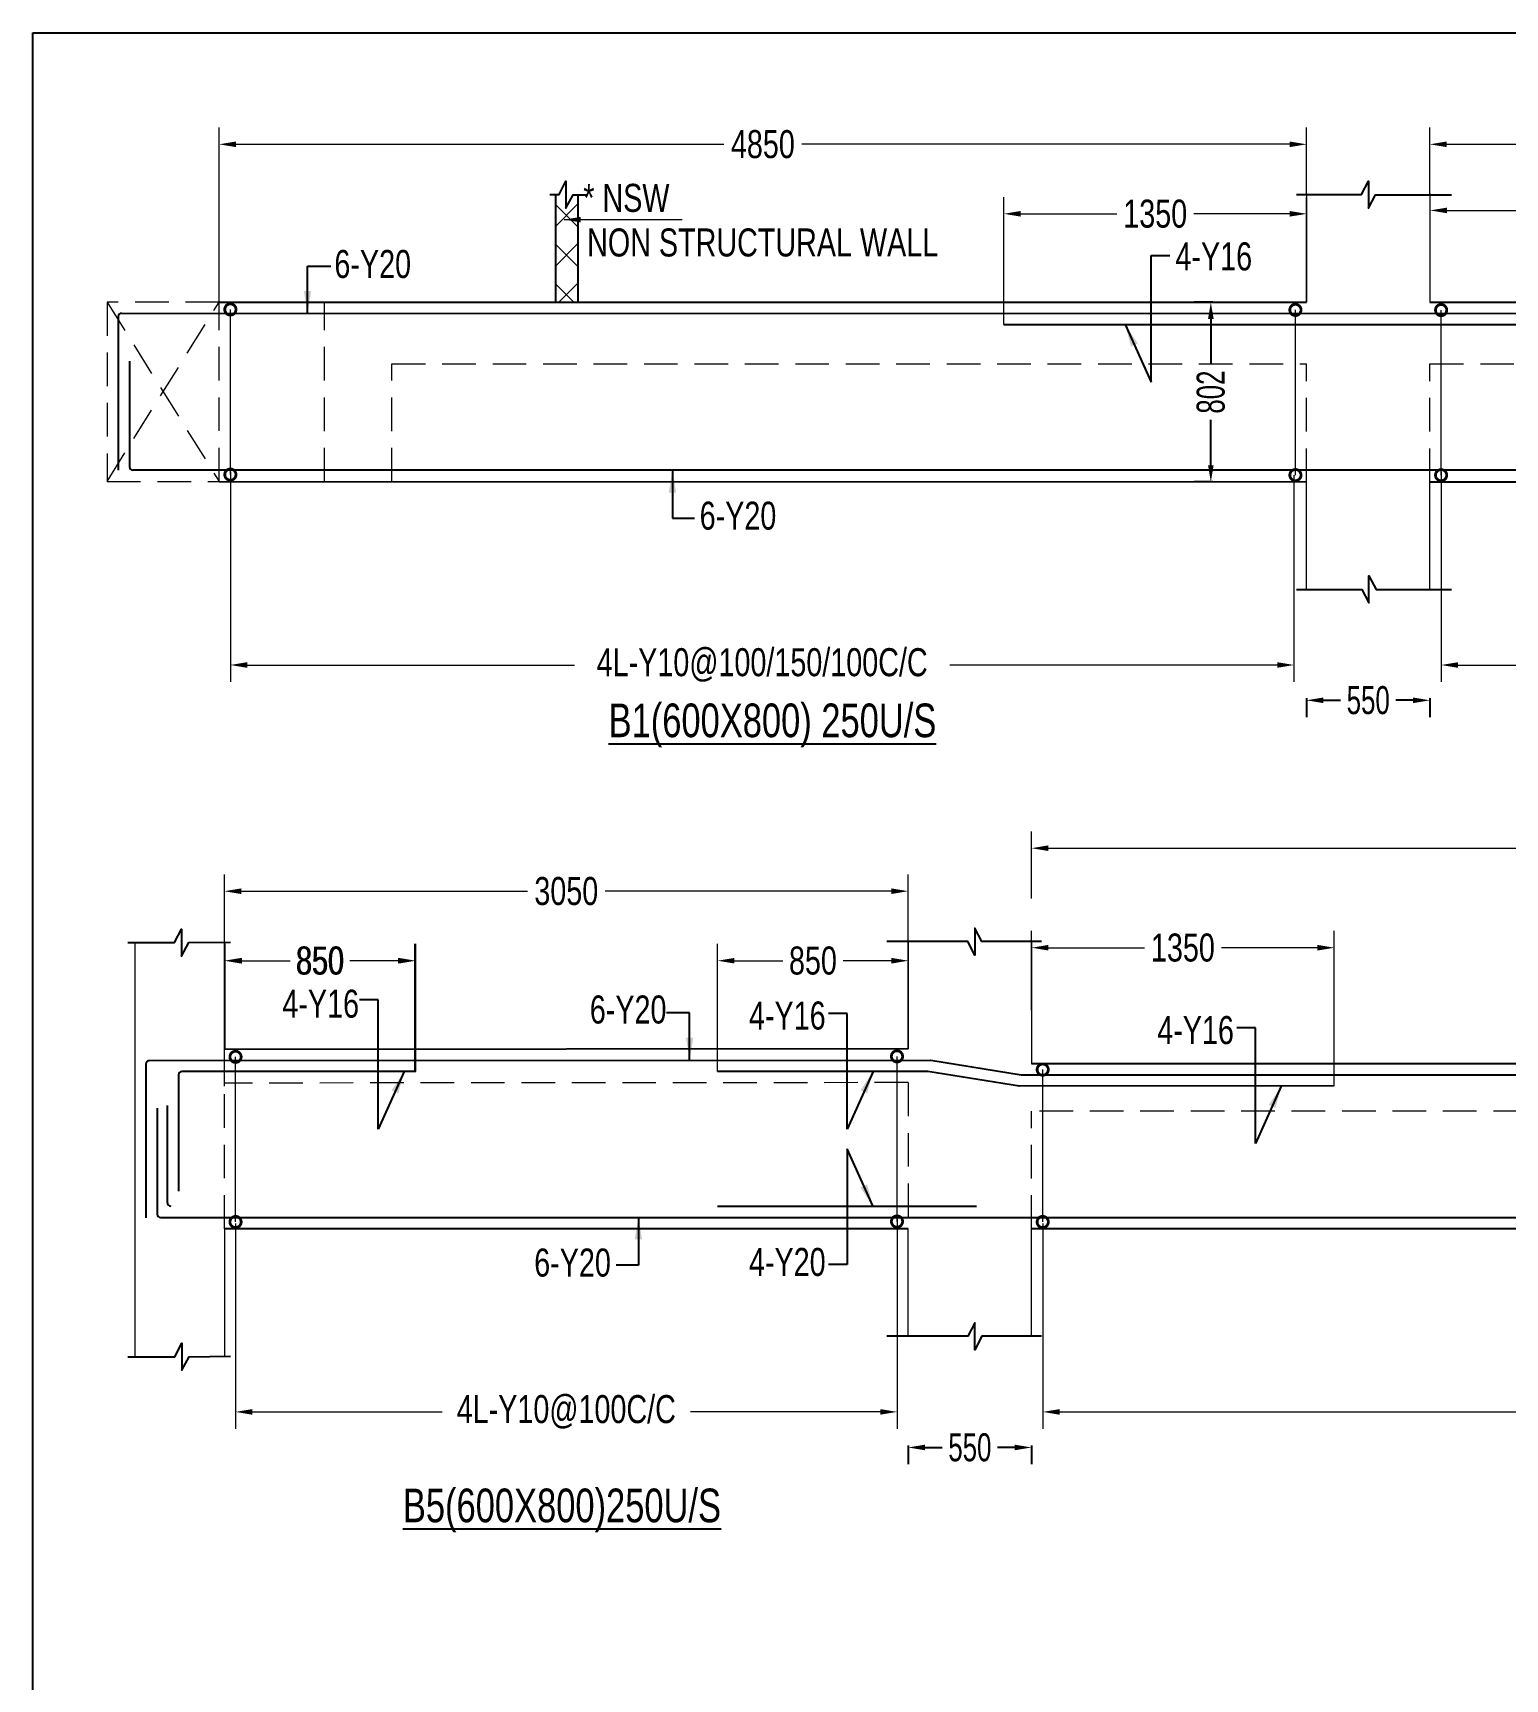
# Model space of a CAD drawing. Header units: millimetres. Extents: x -9667 to 132562, y -132456 to -91255.
# Drawn here: x -9667 to -3102, y -98600 to -91255 of the extents above; entities that cross this region are included whole.
import ezdxf

# ---------------------------------------------------------------- set-up
doc = ezdxf.new("R2010")
doc.units = ezdxf.units.MM
doc.header["$LTSCALE"] = 100
doc.header["$MEASUREMENT"] = 0
doc.linetypes.add('CONTINU', pattern=[0])
doc.linetypes.add('HIDDEN', pattern=[0.375, 0.25, -0.125])
doc.layers.get('Defpoints').update_dxf_attribs({"color": 1, "lineweight": 0})
for name, color, linetype in [('-S-ARROW', 253, 'Continuous'), ('-S-BMNO', 1, 'Continuous'), ('-S-MISC', 8, 'Continuous'), ('-STR-BEAM', 7, 'CONTINU'), ('-STR-REINF', 3, 'Continuous')]:
    doc.layers.add(name, color=color, linetype=linetype)
for name, color, linetype, lineweight in [('-S-STIRRUPS DIM', 6, 'Continuous', 9), ('-S-STIRUP', 11, 'Continuous', 9), ('-S-TEXT', 6, 'Continuous', 0), ('-STR-COLUMN', 5, 'HIDDEN', 13), ('S-COL HATCH', 9, 'Continuous', 0), ('SLAB LINE', 254, 'HIDDEN', 20)]:
    doc.layers.add(name, color=color, linetype=linetype, lineweight=lineweight)
doc.styles.add('BEAM-LS', font='romans.shx', dxfattribs={"width": 0.8})
doc.styles.add('SOBHA', font='swisscl.ttf', dxfattribs={"width": 0.9})
doc.styles.add('sobha.sed', font='swisscl.ttf')
doc.dimstyles.new('S-50', dxfattribs={"dimscale": 50, "dimtxt": 2.5, "dimasz": 2, "dimexe": 0.5, "dimexo": 0.25, "dimgap": 0.25, "dimtad": 0, "dimdec": 0, "dimrnd": 0.0005, "dimzin": 0, "dimdsep": 46, "dimtxsty": 'sobha.sed', "dimblk": 'OBLIQUE', "dimcen": 0.09, "dimclrd": 8, "dimclre": 8, "dimclrt": 6, "dimadec": 0, "dimazin": 0, "dimtfac": 1, "dimtdec": 0, "dimtofl": 0, "dimtmove": 2, "dimatfit": 3, "dimfxl": 0.18, "dimtolj": 1, "dimtzin": 0, "dimlwd": -1, "dimlwe": -1, "dimarcsym": 0})
doc.dimstyles.new('S-DIM50', dxfattribs={"dimscale": 50, "dimtxt": 2.5, "dimasz": 1.5, "dimexe": 1.5, "dimexo": 1, "dimgap": 0.5, "dimtad": 0, "dimdec": 0, "dimzin": 0, "dimdsep": 46, "dimtxsty": 'SOBHA', "dimcen": 0.09, "dimclrd": 256, "dimclre": 256, "dimclrt": 6, "dimadec": 5, "dimazin": 0, "dimtfac": 1, "dimtdec": 0, "dimtofl": 0, "dimtmove": 0, "dimatfit": 3, "dimfxl": 0.18, "dimtolj": 1, "dimtzin": 0, "dimlwd": -1, "dimlwe": -1, "dimarcsym": 0})
doc.dimstyles.new('STIRUP', dxfattribs={"dimscale": 50, "dimtxt": 2.5, "dimasz": 2.2, "dimexe": 0, "dimexo": 0, "dimgap": 0.5, "dimtad": 0, "dimdec": 0, "dimzin": 0, "dimdsep": 46, "dimtxsty": 'BEAM-LS', "dimblk": 'DOTSMALL', "dimcen": 0.09, "dimclrd": 256, "dimclre": 256, "dimclrt": 256, "dimadec": 5, "dimazin": 0, "dimtfac": 1, "dimtdec": 0, "dimtofl": 0, "dimtmove": 0, "dimatfit": 3, "dimldrblk": 'DOTSMALL', "dimfxl": 0, "dimfxlon": 1, "dimtolj": 1, "dimtzin": 0, "dimlwd": -1, "dimlwe": -1, "dimarcsym": 0})

# ---------------------------------------------------------------- blocks, each defined once
blk = doc.blocks.new('*D487')
at = {"layer": '-S-STIRRUPS DIM', "color": 251, "transparency": 16777216}
for p, q in [((-8836.9, -92456.1), (-8836.9, -91677)), ((-3987, -91977), (-3987, -91677)), ((-8761.9, -91752), (-6586.1, -91752)), ((-4062, -91752), (-6237.8, -91752))]:
    blk.add_line(p, q, dxfattribs=at)
for points in [[(-8761.9, -91739.5), (-8761.9, -91764.5), (-8836.9, -91752)], [(-4062, -91739.5), (-4062, -91764.5), (-3987, -91752)]]:
    blk.add_solid(points, dxfattribs=at)
at = {"layer": 'Defpoints', "color": 0, "transparency": 16777216}
for p in [(-8836.9, -91752), (-3987, -91977, 0), (-8836.9, -92456.1, 0)]:
    blk.add_point(p, dxfattribs=at)
at = {"layer": '-S-STIRRUPS DIM', "color": 6, "transparency": 16777216, "insert": (-6412, -91752), "char_height": 125, "attachment_point": 5, "style": 'sobha.sed'}
blk.add_mtext('\\A1;4850', dxfattribs=at)
blk = doc.blocks.new('*D489')
at = {"layer": '-S-STIRRUPS DIM', "color": 251, "transparency": 16777216}
for p, q in [((-3437, -91977), (-3437, -91677)), ((3063, -92456.1), (3063, -91677)), ((-3362, -91752), (-360.6, -91752)), ((2988, -91752), (-13.4, -91752))]:
    blk.add_line(p, q, dxfattribs=at)
for points in [[(-3362, -91739.5), (-3362, -91764.5), (-3437, -91752)], [(2988, -91739.5), (2988, -91764.5), (3063, -91752)]]:
    blk.add_solid(points, dxfattribs=at)
at = {"layer": 'Defpoints', "color": 0, "transparency": 16777216}
for p in [(-3437, -91752), (-3437, -91977, 0), (3063, -92456.1, 0)]:
    blk.add_point(p, dxfattribs=at)
at = {"layer": '-S-STIRRUPS DIM', "color": 6, "transparency": 16777216, "insert": (-187, -91752), "char_height": 125, "attachment_point": 5, "style": 'sobha.sed'}
blk.add_mtext('\\A1;6500', dxfattribs=at)
blk = doc.blocks.new('*D491')
at = {"layer": '-S-STIRRUPS DIM', "color": 251, "transparency": 16777216}
for p, q in [((-8786.9, -93214.1), (-8786.9, -94150.5)), ((-4043.1, -93227.9), (-4043.1, -94150.5)), ((-8711.9, -94075.5), (-7251.8, -94075.5)), ((-4118.1, -94075.5), (-5578.2, -94075.5))]:
    blk.add_line(p, q, dxfattribs=at)
for points in [[(-8711.9, -94063), (-8711.9, -94088), (-8786.9, -94075.5)], [(-4118.1, -94063), (-4118.1, -94088), (-4043.1, -94075.5)]]:
    blk.add_solid(points, dxfattribs=at)
at = {"layer": 'Defpoints', "color": 0, "transparency": 16777216}
for p in [(-8786.9, -93214.1, 0), (-4043.1, -93227.9, 178586.6), (-8786.9, -94075.5)]:
    blk.add_point(p, dxfattribs=at)
at = {"layer": '-S-STIRRUPS DIM', "color": 6, "transparency": 16777216, "insert": (-6415, -94075.5), "char_height": 125, "attachment_point": 5, "style": 'sobha.sed'}
blk.add_mtext('\\A1;4L-Y10@100/150/100C/C', dxfattribs=at)
blk = doc.blocks.new('*D492')
at = {"layer": '-S-STIRRUPS DIM', "color": 251, "transparency": 16777216}
for p, q in [((-3387, -93214.1), (-3387, -94150.5)), ((3013.2, -93234.1), (3013.2, -94150.5)), ((-3312, -94075.5), (-1023.7, -94075.5)), ((2938.2, -94075.5), (649.9, -94075.5))]:
    blk.add_line(p, q, dxfattribs=at)
for points in [[(-3312, -94063), (-3312, -94088), (-3387, -94075.5)], [(2938.2, -94063), (2938.2, -94088), (3013.2, -94075.5)]]:
    blk.add_solid(points, dxfattribs=at)
at = {"layer": 'Defpoints', "color": 0, "transparency": 16777216}
for p in [(-3387, -93214.1, 0), (3013.2, -93234.1, 178586.6), (-3387, -94075.5)]:
    blk.add_point(p, dxfattribs=at)
at = {"layer": '-S-STIRRUPS DIM', "color": 6, "transparency": 16777216, "insert": (-186.9, -94075.5), "char_height": 125, "attachment_point": 5, "style": 'sobha.sed'}
blk.add_mtext('\\A1;4L-Y10@100/150/100C/C', dxfattribs=at)
blk = doc.blocks.new('*D505')
at = {"layer": '-S-STIRRUPS DIM', "color": 251, "transparency": 16777216}
for p, q in [((-5337, -92556.2), (-5337, -91987.2)), ((-3987, -92456.1), (-3987, -91987.2)), ((-5262, -92062.2), (-4833.9, -92062.2)), ((-4062, -92062.2), (-4490.1, -92062.2))]:
    blk.add_line(p, q, dxfattribs=at)
for points in [[(-5262, -92049.7), (-5262, -92074.7), (-5337, -92062.2)], [(-4062, -92049.7), (-4062, -92074.7), (-3987, -92062.2)]]:
    blk.add_solid(points, dxfattribs=at)
at = {"layer": 'Defpoints', "color": 0, "transparency": 16777216}
for p in [(-3987, -92062.2), (-3987, -92456.1), (-5337, -92556.2, 0)]:
    blk.add_point(p, dxfattribs=at)
at = {"layer": '-S-STIRRUPS DIM', "color": 6, "transparency": 16777216, "insert": (-4662, -92062.2), "char_height": 125, "attachment_point": 5, "style": 'sobha.sed'}
blk.add_mtext('\\A1;1350', dxfattribs=at)
blk = doc.blocks.new('*D495')
at = {"layer": '-S-STIRRUPS DIM', "color": 251, "transparency": 16777216}
for p, q in [((-3435.3, -92456.1), (-3435.3, -91972)), ((-2085.3, -92556.2), (-2085.3, -91972)), ((-3360.3, -92047), (-2932.2, -92047)), ((-2160.3, -92047), (-2588.4, -92047))]:
    blk.add_line(p, q, dxfattribs=at)
for points in [[(-3360.3, -92034.5), (-3360.3, -92059.5), (-3435.3, -92047)], [(-2160.3, -92034.5), (-2160.3, -92059.5), (-2085.3, -92047)]]:
    blk.add_solid(points, dxfattribs=at)
at = {"layer": 'Defpoints', "color": 0, "transparency": 16777216}
for p in [(-3435.3, -92047), (-3435.3, -92456.1), (-2085.3, -92556.2, 0)]:
    blk.add_point(p, dxfattribs=at)
at = {"layer": '-S-STIRRUPS DIM', "color": 6, "transparency": 16777216, "insert": (-2760.3, -92047), "char_height": 125, "attachment_point": 5, "style": 'sobha.sed'}
blk.add_mtext('\\A1;1350', dxfattribs=at)
blk = doc.blocks.new('_Oblique')
at = {"color": 0, "linetype": 'ByBlock', "lineweight": -2}
blk.add_line((-0.5, -0.5), (0.5, 0.5), dxfattribs=at)
blk = doc.blocks.new('_DotSmall')
at = {"color": 0, "linetype": 'ByBlock', "const_width": 0.5}
blk.add_lwpolyline([(-0.0625, 0, 1), (0.0625, 0, 1)], format="xyb", close=True, dxfattribs=at)
blk = doc.blocks.new('*D498')
at = {"layer": '-S-STIRUP', "ltscale": 100, "transparency": 16777216}
blk.add_line((-8786.9, -93225.8), (-8786.9, -92489.1), dxfattribs=at)
at = {"layer": 'Defpoints', "color": 0, "linetype": 'CONTINU', "ltscale": 100, "transparency": 16777216}
for p in [(-8786.9, -92489.1), (-8786.9, -92489.1), (-8786.9, -93225.8)]:
    blk.add_point(p, dxfattribs=at)
at = {"layer": '-S-STIRUP', "linetype": 'CONTINU', "ltscale": 100, "transparency": 16777216, "xscale": 100, "yscale": 100, "zscale": 100}
for p, rotation in [((-8786.9, -92489.1), 90), ((-8786.9, -93225.8), 270)]:
    blk.add_blockref('_DotSmall', p, dxfattribs=dict(at, rotation=rotation))
blk = doc.blocks.new('*D499')
at = {"layer": '-S-STIRUP', "ltscale": 100, "transparency": 16777216}
blk.add_line((-3387, -93228.5), (-3387, -92491.8), dxfattribs=at)
at = {"layer": 'Defpoints', "color": 0, "linetype": 'CONTINU', "ltscale": 100, "transparency": 16777216}
for p in [(-3387, -92491.8), (-3387, -92491.8), (-3387, -93228.5)]:
    blk.add_point(p, dxfattribs=at)
at = {"layer": '-S-STIRUP', "linetype": 'CONTINU', "ltscale": 100, "transparency": 16777216, "xscale": 100, "yscale": 100, "zscale": 100}
for p, rotation in [((-3387, -92491.8), 90), ((-3387, -93228.5), 270)]:
    blk.add_blockref('_DotSmall', p, dxfattribs=dict(at, rotation=rotation))
blk = doc.blocks.new('*D502')
at = {"layer": '-S-STIRUP', "ltscale": 100, "transparency": 16777216}
blk.add_line((-4036.8, -93227.9), (-4036.8, -92491.1), dxfattribs=at)
at = {"layer": 'Defpoints', "color": 0, "linetype": 'CONTINU', "ltscale": 100, "transparency": 16777216}
for p in [(-4036.8, -92491.1), (-4036.8, -92491.1), (-4036.8, -93227.9)]:
    blk.add_point(p, dxfattribs=at)
at = {"layer": '-S-STIRUP', "linetype": 'CONTINU', "ltscale": 100, "transparency": 16777216, "xscale": 100, "yscale": 100, "zscale": 100}
for p, rotation in [((-4036.8, -92491.1), 90), ((-4036.8, -93227.9), 270)]:
    blk.add_blockref('_DotSmall', p, dxfattribs=dict(at, rotation=rotation))
blk = doc.blocks.new('*D521')
at = {"layer": '-S-STIRRUPS DIM', "color": 251, "transparency": 16777216}
for p, q in [((-5213.7, -95117.9), (-5213.7, -94817.9)), ((1286.3, -95136.5), (1286.3, -94817.9)), ((-5138.7, -94892.9), (-2137.3, -94892.9)), ((1211.3, -94892.9), (-1790.1, -94892.9))]:
    blk.add_line(p, q, dxfattribs=at)
for points in [[(-5138.7, -94880.4), (-5138.7, -94905.4), (-5213.7, -94892.9)], [(1211.3, -94880.4), (1211.3, -94905.4), (1286.3, -94892.9)]]:
    blk.add_solid(points, dxfattribs=at)
at = {"layer": 'Defpoints', "color": 0, "transparency": 16777216}
for p in [(1286.3, -94892.9), (-5213.7, -95117.9, 0), (1286.3, -95136.5, 0)]:
    blk.add_point(p, dxfattribs=at)
at = {"layer": '-S-STIRRUPS DIM', "color": 6, "transparency": 16777216, "insert": (-1963.7, -94892.9), "char_height": 125, "attachment_point": 5, "style": 'sobha.sed'}
blk.add_mtext('\\A1;6500', dxfattribs=at)
blk = doc.blocks.new('*D523')
at = {"layer": '-S-STIRRUPS DIM', "color": 251, "transparency": 16777216}
for p, q in [((-8813.7, -95954.9), (-8813.7, -95009.8)), ((-5763.7, -95328.4), (-5763.7, -95009.8)), ((-8738.7, -95084.8), (-7462.1, -95084.8)), ((-5838.7, -95084.8), (-7115.2, -95084.8))]:
    blk.add_line(p, q, dxfattribs=at)
for points in [[(-8738.7, -95072.3), (-8738.7, -95097.3), (-8813.7, -95084.8)], [(-5838.7, -95072.3), (-5838.7, -95097.3), (-5763.7, -95084.8)]]:
    blk.add_solid(points, dxfattribs=at)
at = {"layer": 'Defpoints', "color": 0, "transparency": 16777216}
for p in [(-5763.7, -95084.8), (-5763.7, -95328.4, 0), (-8813.7, -95954.9, 0)]:
    blk.add_point(p, dxfattribs=at)
at = {"layer": '-S-STIRRUPS DIM', "color": 6, "transparency": 16777216, "insert": (-7288.7, -95084.8), "char_height": 125, "attachment_point": 5, "style": 'sobha.sed'}
blk.add_mtext('\\A1;3050', dxfattribs=at)
blk = doc.blocks.new('*D526')
at = {"layer": '-S-STIRRUPS DIM', "color": 251, "transparency": 16777216}
for p, q in [((-5163.8, -96566.9), (-5163.8, -97483.3)), ((1236.3, -96546.9), (1236.3, -97483.3)), ((-5088.8, -97408.3), (-2800.5, -97408.3)), ((1161.3, -97408.3), (-1126.9, -97408.3))]:
    blk.add_line(p, q, dxfattribs=at)
for points in [[(-5088.8, -97395.8), (-5088.8, -97420.8), (-5163.8, -97408.3)], [(1161.3, -97395.8), (1161.3, -97420.8), (1236.3, -97408.3)]]:
    blk.add_solid(points, dxfattribs=at)
at = {"layer": 'Defpoints', "color": 0, "transparency": 16777216}
for p in [(-5163.8, -96566.9, 178586.6), (1236.3, -96546.9, 0), (1236.3, -97408.3)]:
    blk.add_point(p, dxfattribs=at)
at = {"layer": '-S-STIRRUPS DIM', "color": 6, "transparency": 16777216, "insert": (-1963.7, -97408.3), "char_height": 125, "attachment_point": 5, "style": 'sobha.sed'}
blk.add_mtext('\\A1;4L-Y10@100/150/100C/C', dxfattribs=at)
blk = doc.blocks.new('*D527')
at = {"layer": '-S-STIRRUPS DIM', "color": 251, "transparency": 16777216}
for p, q in [((-8763.8, -96566.9), (-8763.8, -97483.3)), ((-5813.7, -96546.9), (-5813.7, -97483.3)), ((-8688.8, -97408.3), (-7842.8, -97408.3)), ((-5888.7, -97408.3), (-6734.7, -97408.3))]:
    blk.add_line(p, q, dxfattribs=at)
for points in [[(-8688.8, -97395.8), (-8688.8, -97420.8), (-8763.8, -97408.3)], [(-5888.7, -97395.8), (-5888.7, -97420.8), (-5813.7, -97408.3)]]:
    blk.add_solid(points, dxfattribs=at)
at = {"layer": 'Defpoints', "color": 0, "transparency": 16777216}
for p in [(-8763.8, -96566.9, 178586.6), (-5813.7, -96546.9, 0), (-5813.7, -97408.3)]:
    blk.add_point(p, dxfattribs=at)
at = {"layer": '-S-STIRRUPS DIM', "color": 6, "transparency": 16777216, "insert": (-7288.7, -97408.3), "char_height": 125, "attachment_point": 5, "style": 'sobha.sed'}
blk.add_mtext('\\A1;4L-Y10@100C/C', dxfattribs=at)
blk = doc.blocks.new('*D534')
at = {"layer": '-S-STIRRUPS DIM', "color": 251, "transparency": 16777216}
for p, q in [((-5213.6, -95615), (-5213.6, -95262)), ((-3863.6, -95954), (-3863.6, -95262)), ((-5138.6, -95337), (-4710.6, -95337)), ((-3938.6, -95337), (-4366.7, -95337))]:
    blk.add_line(p, q, dxfattribs=at)
for points in [[(-5138.6, -95324.5), (-5138.6, -95349.5), (-5213.6, -95337)], [(-3938.6, -95324.5), (-3938.6, -95349.5), (-3863.6, -95337)]]:
    blk.add_solid(points, dxfattribs=at)
at = {"layer": 'Defpoints', "color": 0, "transparency": 16777216}
for p in [(-5213.6, -95337), (-5213.6, -95615), (-3863.6, -95954, 0)]:
    blk.add_point(p, dxfattribs=at)
at = {"layer": '-S-STIRRUPS DIM', "color": 6, "transparency": 16777216, "insert": (-4538.6, -95337), "char_height": 125, "attachment_point": 5, "style": 'sobha.sed'}
blk.add_mtext('\\A1;1350', dxfattribs=at)
blk = doc.blocks.new('*D530')
at = {"layer": '-S-STIRUP', "ltscale": 100, "transparency": 16777216}
blk.add_line((-8763.8, -96560.7), (-8763.8, -95824), dxfattribs=at)
at = {"layer": 'Defpoints', "color": 0, "linetype": 'CONTINU', "ltscale": 100, "transparency": 16777216}
for p in [(-8763.8, -95824), (-8763.8, -95824), (-8763.8, -96560.7)]:
    blk.add_point(p, dxfattribs=at)
at = {"layer": '-S-STIRUP', "linetype": 'CONTINU', "ltscale": 100, "transparency": 16777216, "xscale": 100, "yscale": 100, "zscale": 100}
for p, rotation in [((-8763.8, -95824), 90), ((-8763.8, -96560.7), 270)]:
    blk.add_blockref('_DotSmall', p, dxfattribs=dict(at, rotation=rotation))
blk = doc.blocks.new('*D516')
at = {"layer": '-S-STIRUP', "ltscale": 100, "transparency": 16777216}
blk.add_line((-5813.7, -96558.6), (-5813.7, -95821.9), dxfattribs=at)
at = {"layer": 'Defpoints', "color": 0, "linetype": 'CONTINU', "ltscale": 100, "transparency": 16777216}
for p in [(-5813.7, -95821.9), (-5813.7, -95821.9), (-5813.7, -96558.6)]:
    blk.add_point(p, dxfattribs=at)
at = {"layer": '-S-STIRUP', "linetype": 'CONTINU', "ltscale": 100, "transparency": 16777216, "xscale": 100, "yscale": 100, "zscale": 100}
for p, rotation in [((-5813.7, -95821.9), 90), ((-5813.7, -96558.6), 270)]:
    blk.add_blockref('_DotSmall', p, dxfattribs=dict(at, rotation=rotation))
blk = doc.blocks.new('*D519')
at = {"layer": '-S-STIRUP', "ltscale": 100, "transparency": 16777216}
blk.add_line((-5163.8, -96560.7), (-5163.8, -95881), dxfattribs=at)
at = {"layer": 'Defpoints', "color": 0, "linetype": 'CONTINU', "ltscale": 100, "transparency": 16777216}
for p in [(-5163.8, -95881), (-5163.8, -95881), (-5163.8, -96560.7)]:
    blk.add_point(p, dxfattribs=at)
at = {"layer": '-S-STIRUP', "linetype": 'CONTINU', "ltscale": 100, "transparency": 16777216, "xscale": 100, "yscale": 100, "zscale": 100}
for p, rotation in [((-5163.8, -95881), 90), ((-5163.8, -96560.7), 270)]:
    blk.add_blockref('_DotSmall', p, dxfattribs=dict(at, rotation=rotation))
blk = doc.blocks.new('*D511')
at = {"layer": '-S-STIRRUPS DIM', "color": 251, "transparency": 16777216}
for p, q in [((-6613.7, -95889), (-6613.7, -95320)), ((-5763.7, -95788.9), (-5763.7, -95320)), ((-6538.7, -95395), (-6323, -95395)), ((-5838.7, -95395), (-6054.3, -95395))]:
    blk.add_line(p, q, dxfattribs=at)
for points in [[(-6538.7, -95382.5), (-6538.7, -95407.5), (-6613.7, -95395)], [(-5838.7, -95382.5), (-5838.7, -95407.5), (-5763.7, -95395)]]:
    blk.add_solid(points, dxfattribs=at)
at = {"layer": 'Defpoints', "color": 0, "transparency": 16777216}
for p in [(-5763.7, -95395), (-5763.7, -95788.9), (-6613.7, -95889, 0)]:
    blk.add_point(p, dxfattribs=at)
at = {"layer": '-S-STIRRUPS DIM', "color": 6, "transparency": 16777216, "insert": (-6188.7, -95395), "char_height": 125, "attachment_point": 5, "style": 'sobha.sed'}
blk.add_mtext('\\A1;850', dxfattribs=at)
blk = doc.blocks.new('*D512')
at = {"layer": '-S-STIRRUPS DIM', "color": 251, "transparency": 16777216}
for p, q in [((-8810.3, -95788.9), (-8810.3, -95320)), ((-7960.3, -95889), (-7960.3, -95320)), ((-8735.3, -95395), (-8519.7, -95395)), ((-8035.3, -95395), (-8251, -95395))]:
    blk.add_line(p, q, dxfattribs=at)
for points in [[(-8735.3, -95382.5), (-8735.3, -95407.5), (-8810.3, -95395)], [(-8035.3, -95382.5), (-8035.3, -95407.5), (-7960.3, -95395)]]:
    blk.add_solid(points, dxfattribs=at)
at = {"layer": 'Defpoints', "color": 0, "transparency": 16777216}
for p in [(-8810.3, -95395), (-8810.3, -95788.9), (-7960.3, -95889, 0)]:
    blk.add_point(p, dxfattribs=at)
at = {"layer": '-S-STIRRUPS DIM', "color": 6, "transparency": 16777216, "insert": (-8385.3, -95395), "char_height": 125, "attachment_point": 5, "style": 'sobha.sed'}
blk.add_mtext('\\A1;850', dxfattribs=at)
blk = doc.blocks.new('*D513')
at = {"layer": '-S-STIRRUPS DIM', "color": 251, "transparency": 16777216}
for p, q in [((-8813.7, -95788.9), (-8813.7, -95320)), ((-7963.7, -95889), (-7963.7, -95320)), ((-8738.7, -95395), (-8523, -95395)), ((-8038.7, -95395), (-8254.3, -95395))]:
    blk.add_line(p, q, dxfattribs=at)
for points in [[(-8738.7, -95382.5), (-8738.7, -95407.5), (-8813.7, -95395)], [(-8038.7, -95382.5), (-8038.7, -95407.5), (-7963.7, -95395)]]:
    blk.add_solid(points, dxfattribs=at)
at = {"layer": 'Defpoints', "color": 0, "transparency": 16777216}
for p in [(-8813.7, -95395), (-8813.7, -95788.9), (-7963.7, -95889, 0)]:
    blk.add_point(p, dxfattribs=at)
at = {"layer": '-S-STIRRUPS DIM', "color": 6, "transparency": 16777216, "insert": (-8388.7, -95395), "char_height": 125, "attachment_point": 5, "style": 'sobha.sed'}
blk.add_mtext('\\A1;850', dxfattribs=at)
blk = doc.blocks.new('*D774')
at = {"transparency": 16777216}
for p, q in [((-3987, -94224), (-3987, -94308)), ((-3912, -94233), (-3835.3, -94233)), ((-3512, -94233), (-3588.7, -94233)), ((-3437, -94224), (-3437, -94308))]:
    blk.add_line(p, q, dxfattribs=at)
for points in [[(-3912, -94220.5), (-3912, -94245.5), (-3987, -94233)], [(-3512, -94220.5), (-3512, -94245.5), (-3437, -94233)]]:
    blk.add_solid(points, dxfattribs=at)
at = {"layer": 'Defpoints', "color": 0, "transparency": 16777216}
for p in [(-3987, -93737.9), (-3437, -93737.9), (-3437, -94233)]:
    blk.add_point(p, dxfattribs=at)
at = {"color": 6, "transparency": 16777216, "insert": (-3712, -94233), "char_height": 125, "attachment_point": 5, "style": 'SOBHA'}
blk.add_mtext('\\A1;550', dxfattribs=at)
blk = doc.blocks.new('*D779')
at = {"transparency": 16777216}
for p, q in [((-4405, -92456.5), (-4489, -92456.5)), ((-4414, -92531.5), (-4414, -92734.5)), ((-4414, -93183.8), (-4414, -92980.9)), ((-4405, -93258.8), (-4489, -93258.8))]:
    blk.add_line(p, q, dxfattribs=at)
for points in [[(-4426.5, -92531.5), (-4401.5, -92531.5), (-4414, -92456.5)], [(-4426.5, -93183.8), (-4401.5, -93183.8), (-4414, -93258.8)]]:
    blk.add_solid(points, dxfattribs=at)
at = {"layer": 'Defpoints', "color": 0, "transparency": 16777216}
for p in [(-3987, -92456.5), (-4414, -93258.8), (-3987, -93258.8)]:
    blk.add_point(p, dxfattribs=at)
at = {"color": 6, "transparency": 16777216, "insert": (-4414, -92857.7), "char_height": 125, "attachment_point": 5, "rotation": 90, "style": 'SOBHA'}
blk.add_mtext('\\A1;802', dxfattribs=at)
blk = doc.blocks.new('*D780')
at = {"transparency": 16777216}
for p, q in [((-411, -92381.5), (-411, -92306.5)), ((-420, -92456.5), (-336, -92456.5)), ((-420, -92731.5), (-336, -92731.5)), ((-411, -92806.5), (-411, -92881.5))]:
    blk.add_line(p, q, dxfattribs=at)
for points in [[(-423.5, -92381.5), (-398.5, -92381.5), (-411, -92456.5)], [(-423.5, -92806.5), (-398.5, -92806.5), (-411, -92731.5)]]:
    blk.add_solid(points, dxfattribs=at)
at = {"layer": 'Defpoints', "color": 0, "transparency": 16777216}
for p in [(-3987, -92456.5), (-411, -92456.5), (-3987, -92731.5)]:
    blk.add_point(p, dxfattribs=at)
at = {"color": 6, "transparency": 16777216, "insert": (-411, -92594), "char_height": 125, "attachment_point": 5, "rotation": 90, "style": 'SOBHA'}
blk.add_mtext('\\A1;275', dxfattribs=at)
blk = doc.blocks.new('*D785')
at = {"transparency": 16777216}
for p, q in [((-5763.7, -97558), (-5763.7, -97642)), ((-5688.7, -97567), (-5612, -97567)), ((-5288.7, -97567), (-5365.4, -97567)), ((-5213.7, -97558), (-5213.7, -97642))]:
    blk.add_line(p, q, dxfattribs=at)
for points in [[(-5688.7, -97554.5), (-5688.7, -97579.5), (-5763.7, -97567)], [(-5288.7, -97554.5), (-5288.7, -97579.5), (-5213.7, -97567)]]:
    blk.add_solid(points, dxfattribs=at)
at = {"layer": 'Defpoints', "color": 0, "transparency": 16777216}
for p in [(-5763.7, -97070.7), (-5213.7, -97070.7), (-5213.7, -97567)]:
    blk.add_point(p, dxfattribs=at)
at = {"color": 6, "transparency": 16777216, "insert": (-5488.7, -97567), "char_height": 125, "attachment_point": 5, "style": 'SOBHA'}
blk.add_mtext('\\A1;550', dxfattribs=at)

msp = doc.modelspace()

# ---------------------------------------------------------------- hatches: boundary and pattern name
at = {"layer": 'S-COL HATCH'}
h = msp.add_hatch(dxfattribs=at)
h.set_pattern_fill('ANSI37', color=252, scale=1000)
h.set_pattern_definition([(45, (275466.02, 46788.47), (-88.38835, 88.38835), []), (135, (275466.02, 46788.47), (-88.38835, -88.38835), [])])
h.paths.add_polyline_path([(-7237, -91977), (-7258.1, -91977), (-7290, -92037.2), (-7290, -91917.1), (-7320.9, -91976.7), (-7337, -91976.7), (-7337, -92456.2), (-7237, -92456.2)])

# ---------------------------------------------------------------- linework, layer by layer
at = {"layer": '-S-ARROW'}
msp.add_lwpolyline([(-9667.5, -91255), (25043.3, -91255), (25043.3, -118687.9), (-9667.5, -118687.9)], close=True, dxfattribs=at)
at = {"layer": '-S-MISC', "linetype": 'ByBlock', "ltscale": 1000}
for points in [[(-7362.8, -91976.7), (-7320.9, -91976.7), (-7290, -91917.1), (-7290, -92037.2), (-7258.1, -91977), (-7195.8, -91977)], [(-4031.8, -91976.7), (-3742, -91976.7), (-3711.2, -91917.1), (-3711.2, -92037.2), (-3679.3, -91977), (-3341.2, -91977)], [(-4031.8, -93738.1), (-3740, -93738.1), (-3709.2, -93797.8), (-3709.2, -93677.6), (-3677.3, -93737.9), (-3341.2, -93737.9)], [(-9244.9, -95313.7), (-9036.2, -95313.7), (-9005.3, -95254), (-9005.3, -95374.2), (-8972.5, -95313.7), (-8786.7, -95311.6)], [(-5168.8, -95309.5), (-5435.6, -95309.5), (-5466.5, -95249.9), (-5466.5, -95370), (-5498.4, -95309.8), (-5859.5, -95309.8)], [(-5168.8, -97070.9), (-5435.6, -97070.9), (-5466.5, -97130.6), (-5466.5, -97010.4), (-5498.4, -97070.7), (-5859.5, -97070.7)], [(-9244.9, -97161.9), (-9034.2, -97161.9), (-9003.3, -97102.2), (-9003.3, -97222.4), (-8970.5, -97161.9), (-8786.7, -97159.8)]]:
    msp.add_lwpolyline(points, dxfattribs=at)
at = {"layer": '-STR-BEAM'}
for p, q in [((-8836.9, -92456.1), (-3987, -92456.5)), ((-3437, -92456.1), (-287, -92456.1)), ((-8836.9, -93256.1), (-3987, -93258.8)), ((-3437, -93258.8), (3063, -93258.8)), ((-5763.7, -95788.9), (-8813.7, -95791, 0)), ((-1863.7, -95854.7), (-5213.6, -95855.6)), ((-5763.7, -96590.7), (-8813.7, -96591, 0)), ((1286.3, -96590), (-5213.7, -96591.6))]:
    msp.add_line(p, q, dxfattribs=at)
at = {"layer": '-STR-COLUMN', "linetype": 'Continuous', "ltscale": 10}
for p, q in [((-3987, -91977), (-3987, -92456.1)), ((-3437, -91977), (-3437, -92456.1)), ((-3987, -93737.9), (-3987, -93258.8)), ((-3437, -93737.9), (-3437, -93258.8)), ((-9213.7, -95311.9), (-9213.7, -97161.9)), ((-8813.7, -95311.9), (-8813.7, -95791)), ((-5763.7, -95309.8), (-5763.7, -95788.9)), ((-5213.7, -95309.8), (-5213.6, -95855.6)), ((-8813.7, -96591), (-8813.7, -97161.9)), ((-5763.7, -97070.7), (-5763.7, -96591.6)), ((-5213.7, -97070.7), (-5213.7, -96591.6))]:
    msp.add_line(p, q, dxfattribs=at)
at = {"layer": '-STR-REINF', "ltscale": 10}
for p, q in [((-9287, -92520.8), (-9287, -93206.5)), ((-9272, -92505.8, 0), (-411, -92506.7, 0)), ((-5337, -92556.2, 0), (-2087, -92556.5, 0)), ((-9237, -92720.2), (-9237, -93190.8)), ((3456.2, -93207.1, 0), (-9222, -93205.8, 0)), ((-9163.7, -95856), (-9163.7, -96541.6)), ((-5664.9, -95840.6, 0), (-9148.7, -95841)), ((-9018, -95904.3, 0), (-9018, -96423, 0)), ((-7960.3, -95889.3, 0), (-9003, -95889.3, 0)), ((-5678.1, -95889.1, 0), (-6613.7, -95889.2, 0)), ((-1142.5, -95905.2, 0), (-5259.8, -95905.6, 0)), ((-3863.6, -95954, 0), (-5272.9, -95954.1, 0)), ((-9113.7, -96053), (-9113.7, -96526)), ((-9067.8, -96474.7, 0), (-9067.8, -96041, 0)), ((-5459.1, -96491.4, 0), (-6613.7, -96491.3, 0)), ((-9098.7, -96541), (1443.2, -96539.9, 0))]:
    msp.add_line(p, q, dxfattribs=at)
at = {"layer": '-STR-REINF'}
for p, q in [((-5259.8, -95905.6, 0), (-5662.6, -95840.8, 0)), ((-5267.7, -95954.9, 0), (-5675.7, -95889.3, 0))]:
    msp.add_line(p, q, dxfattribs=at)
at = {"layer": '-STR-REINF', "ltscale": 10}
for centre, start, end in [((-9272, -92520.8), 90, 180), ((-9222, -93190.8), 180, 270), ((-9148.7, -95856), 90, 180), ((-5664.9, -95855.6, 0), 80.86435, 90.0057), ((-9003, -95904.3, 0), 90.0036, 180), ((-9052.8, -96474.7, 0), 180, 270.00129), ((-9098.7, -96526), 180, 270)]:
    msp.add_arc(centre, 15, start, end, dxfattribs=at)
at = {"layer": '-STR-REINF', "ltscale": 10, "extrusion": (-1.82111e-11, -6.63228e-09, 1)}
msp.add_arc((-5678.1, -95904.1, 0), 15, 80.86435, 90.00357, dxfattribs=at)
at = {"color": 5}
for p, q in [((-7337, -91976.7), (-7337, -92456.2)), ((-7237, -91977), (-7237, -92456.2))]:
    msp.add_line(p, q, dxfattribs=at)
at = {"layer": 'SLAB LINE', "color": 8, "linetype": 'HIDDEN', "ltscale": 6}
for p, q in [((-9337, -93256.1), (-8836.9, -92456.1)), ((-9337, -92456.1), (-8836.9, -93256.1)), ((-8367, -93256.3), (-8367, -92456.1)), ((-8067, -92731.1), (-3987, -92731.5)), ((-8067, -93256.5), (-8067, -92731.1)), ((-3987, -93258.8), (-3987, -92731.5)), ((-3437, -92731.1), (3063, -92731.1)), ((-3437, -93258.8), (-3437, -92731.1)), ((-8813.7, -96591), (-8813.7, -95954.9)), ((-5763.6, -95938.9), (-8813.6, -95941, 0)), ((-5763.6, -95938.9), (-5763.7, -96591.6)), ((-5213.7, -96591.6), (-5213.7, -96065.6)), ((-1653.7, -96065.6), (-5213.6, -96065.6))]:
    msp.add_line(p, q, dxfattribs=at)
msp.add_lwpolyline([(-9337, -93256.1), (-8836.9, -93256.1), (-8836.9, -92456.1), (-9337, -92456.1)], close=True, dxfattribs=at)

# ---------------------------------------------------------------- texts
at = {"layer": '-S-BMNO', "color": 4, "linetype": 'Continuous', "style": 'sobha.sed'}
for s, p in [('%%UB1(600X800) 250U/S', (-7099.9, -94397.5, 0)), ('%%UB5(600X800)250U/S', (-8017.4, -97900.6, 0))]:
    msp.add_text(s, height=150, dxfattribs=at).set_placement(p)
at = {"layer": '-S-TEXT', "color": 6, "style": 'sobha.sed'}
for s, p in [('* NSW', (-7212.8, -92053.5)), ('NON STRUCTURAL WALL', (-7195.8, -92252.5))]:
    msp.add_text(s, height=125, dxfattribs=at).set_placement(p)
at = {"layer": '-S-TEXT', "color": 6, "char_height": 125, "style": 'sobha.sed'}
for s, insert, attachment_point in [('\\A1;6-Y20', (-8322.9, -92223.5, 0), 1), ('\\A1;4-Y16', (-4229.8, -92189.5, 0), 3), ('\\A1;6-Y20', (-6693.9, -93346.6, 0), 1), ('\\A1;4-Y16', (-8213, -95524.1, 0), 3), ('\\A1;6-Y20', (-6841.9, -95550.2, 0), 3), ('\\A1;4-Y16', (-6132, -95577.1, 0), 3), ('\\A1;4-Y16', (-4311, -95642), 3), ('\\A1;6-Y20', (-7089.8, -96679.4, 0), 3), ('\\A1;4-Y20', (-6132, -96803.4, 0), 9)]:
    msp.add_mtext(s, dxfattribs=dict(at, insert=insert, attachment_point=attachment_point))

# ---------------------------------------------------------------- dimensions: what is measured, and where the dimension line sits
at = {"layer": '-S-STIRRUPS DIM'}
for base, p1, p2, picture, middle in [((-8836.9, -91752, 0), (-3987, -91977), (-8836.9, -92456.1), '*D487', (-6412, -91752, 0)), ((-3437, -91752, 0), (3063, -92456.1), (-3437, -91977), '*D489', (-187, -91752, 0)), ((-3435.3, -92047), (-2085.3, -92556.2, 0), (-3435.3, -92456.1), '*D495', (-2760.3, -92047)), ((-5213.6, -95337), (-3863.6, -95954, 0), (-5213.6, -95615), '*D534', (-4538.6, -95337)), ((-8813.7, -95395), (-7963.7, -95889, 0), (-8813.7, -95788.9), '*D513', (-8388.7, -95395)), ((-8810.3, -95395), (-7960.3, -95889, 0), (-8810.3, -95788.9), '*D512', (-8385.3, -95395))]:
    dim = msp.add_linear_dim(base=base, p1=p1, p2=p2, angle=180, dimstyle='S-DIM50', override={"dimscale": 1, "dimtxt": 125, "dimasz": 75, "dimexe": 75, "dimexo": 0, "dimgap": 25, "dimrnd": 5, "dimtxsty": 'sobha.sed', "dimsah": 1, "dimcen": 4.5, "dimclrd": 251, "dimclre": 251, "dimfxl": 75}, dxfattribs=at)
    dim.commit()
    dim.dimension.update_dxf_attribs({"geometry": picture, "text_midpoint": middle})
for base, p1, p2, picture, middle in [((-3987, -92062.2), (-5337, -92556.2, 0), (-3987, -92456.1), '*D505', (-4662, -92062.2)), ((1286.3, -94892.9, 0), (-5213.7, -95117.9), (1286.3, -95136.5), '*D521', (-1963.7, -94892.9, 0)), ((-5763.7, -95084.8, 0), (-8813.7, -95954.9), (-5763.7, -95328.4), '*D523', (-7288.7, -95084.8, 0)), ((-5763.7, -95395), (-6613.7, -95889, 0), (-5763.7, -95788.9), '*D511', (-6188.7, -95395))]:
    dim = msp.add_linear_dim(base=base, p1=p1, p2=p2, dimstyle='S-DIM50', override={"dimscale": 1, "dimtxt": 125, "dimasz": 75, "dimexe": 75, "dimexo": 0, "dimgap": 25, "dimrnd": 5, "dimtxsty": 'sobha.sed', "dimsah": 1, "dimcen": 4.5, "dimclrd": 251, "dimclre": 251, "dimfxl": 75}, dxfattribs=at)
    dim.commit()
    dim.dimension.update_dxf_attribs({"geometry": picture, "text_midpoint": middle})
for base, p1, p2, picture, middle in [((-8786.9, -94075.5, 0), (-4043.1, -93227.9, 178586.6), (-8786.9, -93214.1), '*D491', (-6415, -94075.5, 0)), ((-3387, -94075.5, 0), (3013.2, -93234.1, 178586.6), (-3387, -93214.1), '*D492', (-186.9, -94075.5, 0))]:
    dim = msp.add_linear_dim(base=base, p1=p1, p2=p2, angle=180, text='4L-Y10@100/150/100C/C', dimstyle='S-DIM50', override={"dimscale": 1, "dimtxt": 125, "dimasz": 75, "dimexe": 75, "dimexo": 0, "dimgap": 25, "dimtxsty": 'sobha.sed', "dimsah": 1, "dimcen": 4.5, "dimclrd": 251, "dimclre": 251, "dimfxl": 75}, dxfattribs=at)
    dim.commit()
    dim.dimension.update_dxf_attribs({"geometry": picture, "text_midpoint": middle})
for base, p1, p2, text, picture, middle in [((-5813.7, -97408.3, 0), (-8763.8, -96566.9, 178586.6), (-5813.7, -96546.9), '4L-Y10@100C/C', '*D527', (-7288.7, -97408.3, 0)), ((1236.3, -97408.3, 0), (-5163.8, -96566.9, 178586.6), (1236.3, -96546.9), '4L-Y10@100/150/100C/C', '*D526', (-1963.7, -97408.3, 0))]:
    dim = msp.add_linear_dim(base=base, p1=p1, p2=p2, text=text, dimstyle='S-DIM50', override={"dimscale": 1, "dimtxt": 125, "dimasz": 75, "dimexe": 75, "dimexo": 0, "dimgap": 25, "dimtxsty": 'sobha.sed', "dimsah": 1, "dimcen": 4.5, "dimclrd": 251, "dimclre": 251, "dimfxl": 75}, dxfattribs=at)
    dim.commit()
    dim.dimension.update_dxf_attribs({"geometry": picture, "text_midpoint": middle})
at = {"layer": '-S-STIRUP', "linetype": 'CONTINU', "ltscale": 100}
for base, p1, p2, picture, middle in [((-8786.9, -92489.1), (-8786.9, -93225.8), (-8786.9, -92489.1), '*D498', (-8786.9, -92857.4)), ((-4036.8, -92491.1, 178586.6), (-4036.8, -93227.9, 178586.6), (-4036.8, -92491.1, 178586.6), '*D502', (-4036.8, -92859.5, 178586.6)), ((-3387, -92491.8), (-3387, -93228.5), (-3387, -92491.8), '*D499', (-3387, -92860.1)), ((-8763.8, -95824, 178586.6), (-8763.8, -96560.7, 178586.6), (-8763.8, -95824, 178586.6), '*D530', (-8763.8, -96192.3, 178586.6)), ((-5813.7, -95821.9), (-5813.7, -96558.6), (-5813.7, -95821.9), '*D516', (-5813.7, -96190.2)), ((-5163.8, -95881, 178586.6), (-5163.8, -96560.7, 178586.6), (-5163.8, -95881, 178586.6), '*D519', (-5163.8, -96220.8, 178586.6))]:
    dim = msp.add_linear_dim(base=base, p1=p1, p2=p2, angle=90, text=' ', dimstyle='STIRUP', override={"dimasz": 2}, dxfattribs=at)
    dim.commit()
    dim.dimension.update_dxf_attribs({"geometry": picture, "text_midpoint": middle})
at = {"color": 1}
for base, p1, p2, picture, middle in [((-411, -92456.5), (-3987, -92731.5), (-3987, -92456.5), '*D780', (-411, -92594)), ((-4414, -93258.8), (-3987, -92456.5), (-3987, -93258.8), '*D779', (-4414, -92857.7))]:
    dim = msp.add_linear_dim(base=base, p1=p1, p2=p2, angle=90, dimstyle='S-DIM50', override={"dimfxlon": 1, "dimarcsym": 2}, dxfattribs=at)
    dim.commit()
    dim.dimension.update_dxf_attribs({"geometry": picture, "text_midpoint": middle})
for base, p1, p2, picture, middle in [((-3437, -94233), (-3987, -93737.9), (-3437, -93737.9), '*D774', (-3712, -94233)), ((-5213.7, -97567), (-5763.7, -97070.7), (-5213.7, -97070.7), '*D785', (-5488.7, -97567))]:
    dim = msp.add_linear_dim(base=base, p1=p1, p2=p2, dimstyle='S-DIM50', override={"dimfxlon": 1, "dimarcsym": 2}, dxfattribs=at)
    dim.commit()
    dim.dimension.update_dxf_attribs({"geometry": picture, "text_midpoint": middle})

# ---------------------------------------------------------------- leaders
at = {"layer": '-S-MISC'}
for points in [[(-4795.9, -92556.2, 0), (-4680.4, -92813.2, 0), (-4680.4, -92248.3, 0), (-4597, -92248.3, 0)], [(-8442.6, -92505.9, 0), (-8442.6, -92295.4, 0), (-8339.2, -92295.4, 0)], [(-6815.3, -93205.9, 0), (-6815.3, -93420.9, 0), (-6716.3, -93420.9, 0)], [(-8011.7, -95889.1, 0), (-8127.2, -96146, 0), (-8127.2, -95569.1, 0), (-8210.6, -95569.1, 0)], [(-6738.5, -95838.8, 0), (-6738.5, -95628.2, 0), (-6841.9, -95628.2, 0)], [(-5920.7, -95889.2, 0), (-6036.2, -96146.2, 0), (-6036.2, -95630.2, 0), (-6119.6, -95630.2, 0)], [(-4099.7, -95954.1, 0), (-4215.2, -96211, 0), (-4215.2, -95695.1, 0), (-4298.6, -95695.1, 0)], [(-5920.7, -96491.3, 0), (-6036.2, -96234.3, 0), (-6036.2, -96750.2, 0), (-6119.6, -96750.2, 0)], [(-6967, -96538.8, 0), (-6967, -96753.7, 0), (-7066.1, -96753.7, 0)]]:
    msp.add_leader(points, dimstyle='S-50', dxfattribs=at)
at = {"layer": '-S-STIRRUPS DIM'}
msp.add_leader([(-7298.9, -92088.2), (-6771.9, -92088.2)], dimstyle='S-DIM50', override={"dimscale": 1, "dimtxt": 125, "dimasz": 75, "dimexe": 75, "dimexo": 0, "dimgap": 25, "dimrnd": 5, "dimtxsty": 'sobha.sed', "dimcen": 4.5, "dimclrd": 251, "dimclre": 251, "dimfxl": 75}, dxfattribs=at)

doc.saveas('drawing.dxf')
